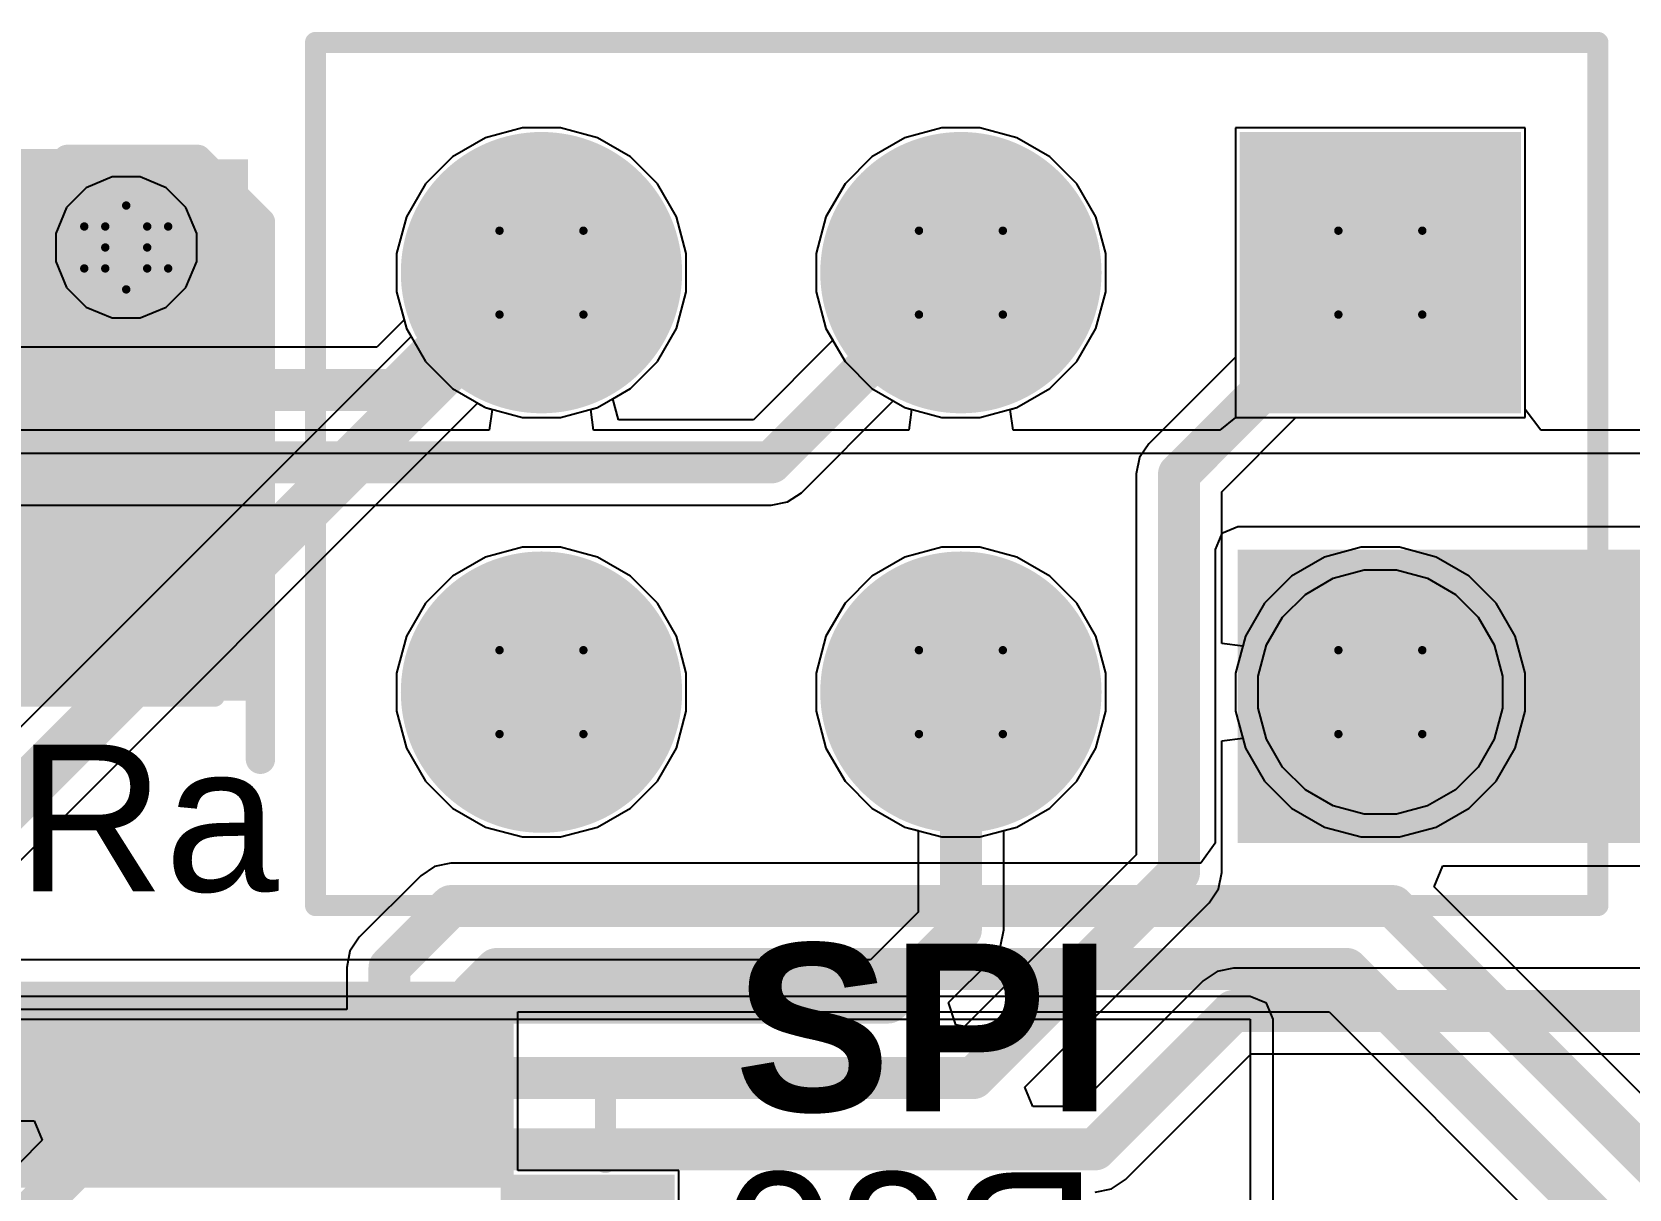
# Model space of a CAD drawing. Header units: inches. Extents: x -0.2 to 15.8, y 0 to 3.5.
# Drawn here: x 1.2025 to 1.5833, y 1.6725 to 1.9484 of the extents above; entities that cross this region are included whole.
import ezdxf

# ---------------------------------------------------------------- set-up
doc = ezdxf.new("R2010")
doc.units = ezdxf.units.IN
doc.header["$MEASUREMENT"] = 0
for name, color, linetype in [('Bottom Layer', 5, 'Continuous'), ('Bottom Overlay', 54, 'Continuous'), ('Bottom Solder', 6, 'Continuous'), ('Drill Drawing', 1, 'Continuous'), ('Multi-Layer', 9, 'Continuous'), ('Pad Holes', 156, 'Continuous'), ('Signal_1', 16, 'Continuous'), ('Signal_2', 76, 'Continuous'), ('Top Layer', 1, 'Continuous'), ('Top Overlay', 2, 'Continuous'), ('Top Paste', 8, 'Continuous'), ('Top Solder', 216, 'Continuous'), ('Via Holes', 16, 'Continuous')]:
    doc.layers.add(name, color=color, linetype=linetype)
doc.styles.add('Arial', font='', dxfattribs={"height": 0.2})
doc.styles.add('Arial_Bold', font='', dxfattribs={"height": 0.2})
doc.styles.get('Arial').set_extended_font_data('Arial')
doc.styles.get('Arial_Bold').set_extended_font_data('Arial', bold=True)

msp = doc.modelspace()

# ---------------------------------------------------------------- hatches: boundary and pattern name
at = {"layer": 'Bottom Layer'}
h = msp.add_hatch(color=5, dxfattribs=at)
edge = h.paths.add_edge_path()
edge.add_arc((1.324, 1.891), 0.02953, 0, 360)
h = msp.add_hatch(color=5, dxfattribs=at)
edge = h.paths.add_edge_path()
edge.add_arc((1.424, 1.891), 0.02953, 0, 360)
msp.add_hatch(color=5, dxfattribs=at).paths.add_polyline_path([(1.55353, 1.86147), (1.49447, 1.86147), (1.49447, 1.92053), (1.55353, 1.92053)])
h = msp.add_hatch(color=5, dxfattribs=at)
edge = h.paths.add_edge_path()
edge.add_arc((1.225, 1.897), 0.01181, 0, 360)
h = msp.add_hatch(color=5, dxfattribs=at)
edge = h.paths.add_edge_path()
edge.add_arc((1.324, 1.791), 0.02953, 0, 360)
h = msp.add_hatch(color=5, dxfattribs=at)
edge = h.paths.add_edge_path()
edge.add_arc((1.424, 1.791), 0.02953, 0, 360)
h = msp.add_hatch(color=5, dxfattribs=at)
edge = h.paths.add_edge_path()
edge.add_arc((1.524, 1.791), 0.02953, 0, 360)
at = {"layer": 'Bottom Solder'}
h = msp.add_hatch(color=6, dxfattribs=at)
edge = h.paths.add_edge_path()
edge.add_arc((1.324, 1.891), 0.03353, 0, 360)
h = msp.add_hatch(color=6, dxfattribs=at)
edge = h.paths.add_edge_path()
edge.add_arc((1.424, 1.891), 0.03353, 0, 360)
msp.add_hatch(color=6, dxfattribs=at).paths.add_polyline_path([(1.55753, 1.85747), (1.49047, 1.85747), (1.49047, 1.92453), (1.55753, 1.92453)])
h = msp.add_hatch(color=6, dxfattribs=at)
edge = h.paths.add_edge_path()
edge.add_arc((1.324, 1.791), 0.03353, 0, 360)
h = msp.add_hatch(color=6, dxfattribs=at)
edge = h.paths.add_edge_path()
edge.add_arc((1.424, 1.791), 0.03353, 0, 360)
h = msp.add_hatch(color=6, dxfattribs=at)
edge = h.paths.add_edge_path()
edge.add_arc((1.524, 1.791), 0.03353, 0, 360)
at = {"layer": 'Multi-Layer'}
h = msp.add_hatch(color=9, dxfattribs=at)
edge = h.paths.add_edge_path()
edge.add_arc((1.324, 1.891), 0.02953, 0, 360)
h = msp.add_hatch(color=9, dxfattribs=at)
edge = h.paths.add_edge_path()
edge.add_arc((1.424, 1.891), 0.02953, 0, 360)
msp.add_hatch(color=9, dxfattribs=at).paths.add_polyline_path([(1.55353, 1.86147), (1.49447, 1.86147), (1.49447, 1.92053), (1.55353, 1.92053)])
h = msp.add_hatch(color=9, dxfattribs=at)
edge = h.paths.add_edge_path()
edge.add_arc((1.324, 1.791), 0.02953, 0, 360)
h = msp.add_hatch(color=9, dxfattribs=at)
edge = h.paths.add_edge_path()
edge.add_arc((1.424, 1.791), 0.02953, 0, 360)
h = msp.add_hatch(color=9, dxfattribs=at)
edge = h.paths.add_edge_path()
edge.add_arc((1.524, 1.791), 0.02953, 0, 360)
at = {"layer": 'Pad Holes'}
h = msp.add_hatch(color=7, dxfattribs=at)
edge = h.paths.add_edge_path()
edge.add_arc((1.324, 1.891), 0.02008, 0, 360)
h = msp.add_hatch(color=7, dxfattribs=at)
edge = h.paths.add_edge_path()
edge.add_arc((1.424, 1.891), 0.02008, 0, 360)
h = msp.add_hatch(color=7, dxfattribs=at)
edge = h.paths.add_edge_path()
edge.add_arc((1.524, 1.891), 0.02008, 0, 360)
h = msp.add_hatch(color=7, dxfattribs=at)
edge = h.paths.add_edge_path()
edge.add_arc((1.324, 1.791), 0.02008, 0, 360)
h = msp.add_hatch(color=7, dxfattribs=at)
edge = h.paths.add_edge_path()
edge.add_arc((1.424, 1.791), 0.02008, 0, 360)
h = msp.add_hatch(color=7, dxfattribs=at)
edge = h.paths.add_edge_path()
edge.add_arc((1.524, 1.791), 0.02008, 0, 360)
at = {"layer": 'Signal_1'}
h = msp.add_hatch(color=16, dxfattribs=at)
edge = h.paths.add_edge_path()
edge.add_arc((1.324, 1.891), 0.02953, 0, 360)
h = msp.add_hatch(color=16, dxfattribs=at)
edge = h.paths.add_edge_path()
edge.add_arc((1.424, 1.891), 0.02953, 0, 360)
msp.add_hatch(color=16, dxfattribs=at).paths.add_polyline_path([(1.55353, 1.86147), (1.49447, 1.86147), (1.49447, 1.92053), (1.55353, 1.92053)])
h = msp.add_hatch(color=16, dxfattribs=at)
edge = h.paths.add_edge_path()
edge.add_arc((1.225, 1.897), 0.01181, 0, 360)
h = msp.add_hatch(color=16, dxfattribs=at)
edge = h.paths.add_edge_path()
edge.add_arc((1.324, 1.791), 0.02953, 0, 360)
h = msp.add_hatch(color=16, dxfattribs=at)
edge = h.paths.add_edge_path()
edge.add_arc((1.424, 1.791), 0.02953, 0, 360)
h = msp.add_hatch(color=16, dxfattribs=at)
edge = h.paths.add_edge_path()
edge.add_arc((1.524, 1.791), 0.02953, 0, 360)
at = {"layer": 'Signal_2'}
h = msp.add_hatch(color=76, dxfattribs=at)
edge = h.paths.add_edge_path()
edge.add_arc((1.324, 1.891), 0.02953, 0, 360)
h = msp.add_hatch(color=76, dxfattribs=at)
edge = h.paths.add_edge_path()
edge.add_arc((1.424, 1.891), 0.02953, 0, 360)
msp.add_hatch(color=76, dxfattribs=at).paths.add_polyline_path([(1.55353, 1.86147), (1.49447, 1.86147), (1.49447, 1.92053), (1.55353, 1.92053)])
h = msp.add_hatch(color=76, dxfattribs=at)
edge = h.paths.add_edge_path()
edge.add_arc((1.225, 1.897), 0.01181, 0, 360)
h = msp.add_hatch(color=76, dxfattribs=at)
edge = h.paths.add_edge_path()
edge.add_arc((1.324, 1.791), 0.02953, 0, 360)
h = msp.add_hatch(color=76, dxfattribs=at)
edge = h.paths.add_edge_path()
edge.add_arc((1.424, 1.791), 0.02953, 0, 360)
h = msp.add_hatch(color=76, dxfattribs=at)
edge = h.paths.add_edge_path()
edge.add_arc((1.524, 1.791), 0.02953, 0, 360)
at = {"layer": 'Top Layer'}
h = msp.add_hatch(color=1, dxfattribs=at)
edge = h.paths.add_edge_path()
edge.add_arc((1.324, 1.891), 0.02953, 0, 360)
h = msp.add_hatch(color=1, dxfattribs=at)
edge = h.paths.add_edge_path()
edge.add_arc((1.424, 1.891), 0.02953, 0, 360)
for points in [[(1.55353, 1.86147), (1.49447, 1.86147), (1.49447, 1.92053), (1.55353, 1.92053)], [(1.175, 1.789), (1.254, 1.789), (1.254, 1.918), (1.175, 1.918)], [(1.178, 1.8795), (1.178, 1.9145), (1.208, 1.9145), (1.208, 1.8795)], [(1.242, 1.794), (1.182, 1.794), (1.182, 1.864), (1.242, 1.864)], [(1.49, 1.755), (1.753, 1.755), (1.753, 1.825), (1.49, 1.825)], [(1.20311, 1.67688), (1.20311, 1.71035), (1.21492, 1.71035), (1.21492, 1.67688)], [(1.2228, 1.67688), (1.2228, 1.71035), (1.23461, 1.71035), (1.23461, 1.67688)], [(1.24248, 1.67688), (1.24248, 1.71035), (1.25429, 1.71035), (1.25429, 1.67688)], [(1.26217, 1.67688), (1.26217, 1.71035), (1.27398, 1.71035), (1.27398, 1.67688)], [(1.28185, 1.67688), (1.28185, 1.71035), (1.29366, 1.71035), (1.29366, 1.67688)], [(1.30154, 1.67688), (1.30154, 1.71035), (1.31335, 1.71035), (1.31335, 1.67688)]]:
    msp.add_hatch(color=1, dxfattribs=at).paths.add_polyline_path(points)
h = msp.add_hatch(color=1, dxfattribs=at)
edge = h.paths.add_edge_path()
edge.add_arc((1.225, 1.897), 0.01181, 0, 360)
h = msp.add_hatch(color=1, dxfattribs=at)
edge = h.paths.add_edge_path()
edge.add_arc((1.324, 1.791), 0.02953, 0, 360)
h = msp.add_hatch(color=1, dxfattribs=at)
edge = h.paths.add_edge_path()
edge.add_arc((1.424, 1.791), 0.02953, 0, 360)
h = msp.add_hatch(color=1, dxfattribs=at)
edge = h.paths.add_edge_path()
edge.add_arc((1.524, 1.791), 0.02953, 0, 360)
at = {"layer": 'Top Paste'}
for points in [[(1.178, 1.8795), (1.178, 1.9145), (1.208, 1.9145), (1.208, 1.8795)], [(1.242, 1.794), (1.182, 1.794), (1.182, 1.864), (1.242, 1.864)], [(1.20311, 1.67688), (1.20311, 1.71035), (1.21492, 1.71035), (1.21492, 1.67688)], [(1.2228, 1.67688), (1.2228, 1.71035), (1.23461, 1.71035), (1.23461, 1.67688)], [(1.24248, 1.67688), (1.24248, 1.71035), (1.25429, 1.71035), (1.25429, 1.67688)], [(1.26217, 1.67688), (1.26217, 1.71035), (1.27398, 1.71035), (1.27398, 1.67688)], [(1.28185, 1.67688), (1.28185, 1.71035), (1.29366, 1.71035), (1.29366, 1.67688)], [(1.30154, 1.67688), (1.30154, 1.71035), (1.31335, 1.71035), (1.31335, 1.67688)]]:
    msp.add_hatch(color=8, dxfattribs=at).paths.add_polyline_path(points)
at = {"layer": 'Top Solder'}
h = msp.add_hatch(color=216, dxfattribs=at)
edge = h.paths.add_edge_path()
edge.add_arc((1.324, 1.891), 0.03353, 0, 360)
h = msp.add_hatch(color=216, dxfattribs=at)
edge = h.paths.add_edge_path()
edge.add_arc((1.424, 1.891), 0.03353, 0, 360)
for points in [[(1.55753, 1.85747), (1.49047, 1.85747), (1.49047, 1.92453), (1.55753, 1.92453)], [(1.174, 1.8755), (1.174, 1.9185), (1.212, 1.9185), (1.212, 1.8755)], [(1.246, 1.79), (1.178, 1.79), (1.178, 1.868), (1.246, 1.868)], [(1.19911, 1.67288), (1.19911, 1.71435), (1.21892, 1.71435), (1.21892, 1.67288)], [(1.2188, 1.67288), (1.2188, 1.71435), (1.23861, 1.71435), (1.23861, 1.67288)], [(1.23848, 1.67288), (1.23848, 1.71435), (1.25829, 1.71435), (1.25829, 1.67288)], [(1.25817, 1.67288), (1.25817, 1.71435), (1.27798, 1.71435), (1.27798, 1.67288)], [(1.27785, 1.67288), (1.27785, 1.71435), (1.29766, 1.71435), (1.29766, 1.67288)], [(1.29754, 1.67288), (1.29754, 1.71435), (1.31735, 1.71435), (1.31735, 1.67288)], [(1.31427, 1.67596), (1.35573, 1.67596), (1.35573, 1.65615), (1.31427, 1.65615)]]:
    msp.add_hatch(color=216, dxfattribs=at).paths.add_polyline_path(points)
h = msp.add_hatch(color=216, dxfattribs=at)
edge = h.paths.add_edge_path()
edge.add_arc((1.324, 1.791), 0.03353, 0, 360)
h = msp.add_hatch(color=216, dxfattribs=at)
edge = h.paths.add_edge_path()
edge.add_arc((1.424, 1.791), 0.03353, 0, 360)
h = msp.add_hatch(color=216, dxfattribs=at)
edge = h.paths.add_edge_path()
edge.add_arc((1.524, 1.791), 0.03353, 0, 360)
at = {"layer": 'Via Holes'}
h = msp.add_hatch(color=7, dxfattribs=at)
edge = h.paths.add_edge_path()
edge.add_arc((1.225, 1.897), 0.00591, 0, 360)

# ---------------------------------------------------------------- linework, layer by layer
at = {"layer": 'Bottom Layer'}
for p, q in [((1.31067, 1.92317), (1.3028, 1.91863)), ((1.31946, 1.92553), (1.31067, 1.92317)), ((1.32855, 1.92553), (1.31946, 1.92553)), ((1.33733, 1.92317), (1.32855, 1.92553)), ((1.3452, 1.91863), (1.33733, 1.92317)), ((1.41067, 1.92317), (1.4028, 1.91863)), ((1.41945, 1.92553), (1.41067, 1.92317)), ((1.42855, 1.92553), (1.41945, 1.92553)), ((1.43733, 1.92317), (1.42855, 1.92553)), ((1.4452, 1.91863), (1.43733, 1.92317)), ((1.55853, 1.92553), (1.48947, 1.92553)), ((1.48947, 1.92553), (1.48947, 1.87089)), ((1.55853, 1.85647), (1.55853, 1.92553)), ((1.3028, 1.91863), (1.29637, 1.9122)), ((1.35163, 1.9122), (1.3452, 1.91863)), ((1.4028, 1.91863), (1.39637, 1.9122)), ((1.45163, 1.9122), (1.4452, 1.91863)), ((1.29637, 1.9122), (1.29183, 1.90433)), ((1.35618, 1.90433), (1.35163, 1.9122)), ((1.39637, 1.9122), (1.39183, 1.90433)), ((1.45618, 1.90433), (1.45163, 1.9122)), ((1.29183, 1.90433), (1.28947, 1.89555)), ((1.35853, 1.89555), (1.35618, 1.90433)), ((1.39183, 1.90433), (1.38947, 1.89555)), ((1.45853, 1.89555), (1.45618, 1.90433)), ((1.28947, 1.89555), (1.28947, 1.88645)), ((1.35853, 1.88645), (1.35853, 1.89555)), ((1.38947, 1.89555), (1.38947, 1.88645)), ((1.45853, 1.88645), (1.45853, 1.89555)), ((1.28947, 1.88645), (1.29127, 1.87974)), ((1.35618, 1.87767), (1.35853, 1.88645)), ((1.38947, 1.88645), (1.39183, 1.87767)), ((1.45618, 1.87767), (1.45853, 1.88645)), ((1.29127, 1.87974), (1.28477, 1.87324)), ((1.35163, 1.8698), (1.35618, 1.87767)), ((1.39183, 1.87767), (1.39345, 1.87487)), ((1.45163, 1.8698), (1.45618, 1.87767)), ((1.39345, 1.87487), (1.37452, 1.85594)), ((1.28477, 1.87324), (1.0779, 1.87324)), ((1.3452, 1.86337), (1.35163, 1.8698)), ((1.4452, 1.86337), (1.45163, 1.8698)), ((1.48947, 1.87089), (1.46879, 1.85021)), ((1.341, 1.86094), (1.3452, 1.86337)), ((1.43733, 1.85883), (1.4452, 1.86337)), ((1.34233, 1.85594), (1.341, 1.86094)), ((1.38596, 1.83854), (1.40787, 1.86045)), ((1.40787, 1.86045), (1.41067, 1.85883)), ((1.41067, 1.85883), (1.41945, 1.85647)), ((1.42855, 1.85647), (1.43733, 1.85883)), ((1.37452, 1.85594), (1.34233, 1.85594)), ((1.41945, 1.85647), (1.42855, 1.85647)), ((1.4862, 1.83878), (1.50389, 1.85647)), ((1.50389, 1.85647), (1.55853, 1.85647)), ((1.46658, 1.8469), (1.4658, 1.843)), ((1.46879, 1.85021), (1.46658, 1.8469)), ((1.4658, 1.843), (1.4658, 1.75222)), ((1.03688, 1.83555), (1.37875, 1.83555)), ((1.37875, 1.83555), (1.38265, 1.83633)), ((1.38265, 1.83633), (1.38596, 1.83854)), ((1.4862, 1.80263), (1.4862, 1.83878)), ((1.41945, 1.82553), (1.41067, 1.82317)), ((1.42855, 1.82553), (1.41945, 1.82553)), ((1.43733, 1.82317), (1.42855, 1.82553)), ((1.51946, 1.82553), (1.51067, 1.82317)), ((1.52855, 1.82553), (1.51946, 1.82553)), ((1.53733, 1.82317), (1.52855, 1.82553)), ((1.41067, 1.82317), (1.4028, 1.81863)), ((1.4452, 1.81863), (1.43733, 1.82317)), ((1.51067, 1.82317), (1.5028, 1.81863)), ((1.5452, 1.81863), (1.53733, 1.82317)), ((1.4028, 1.81863), (1.39637, 1.8122)), ((1.45163, 1.8122), (1.4452, 1.81863)), ((1.5028, 1.81863), (1.49637, 1.8122)), ((1.55163, 1.8122), (1.5452, 1.81863)), ((1.39637, 1.8122), (1.39183, 1.80433)), ((1.45618, 1.80433), (1.45163, 1.8122)), ((1.49637, 1.8122), (1.49183, 1.80433)), ((1.55618, 1.80433), (1.55163, 1.8122)), ((1.39183, 1.80433), (1.38947, 1.79555)), ((1.45853, 1.79555), (1.45618, 1.80433)), ((1.4912, 1.80198), (1.4862, 1.80263)), ((1.49183, 1.80433), (1.4912, 1.80198)), ((1.55853, 1.79555), (1.55618, 1.80433)), ((1.38947, 1.79555), (1.38947, 1.78645)), ((1.45853, 1.78645), (1.45853, 1.79555)), ((1.55853, 1.78645), (1.55853, 1.79555)), ((1.38947, 1.78645), (1.39183, 1.77767)), ((1.45618, 1.77767), (1.45853, 1.78645)), ((1.55618, 1.77767), (1.55853, 1.78645)), ((1.4862, 1.77937), (1.4912, 1.78002)), ((1.4862, 1.748), (1.4862, 1.77937)), ((1.4912, 1.78002), (1.49183, 1.77767)), ((1.39183, 1.77767), (1.39637, 1.7698)), ((1.45163, 1.7698), (1.45618, 1.77767)), ((1.49183, 1.77767), (1.49637, 1.7698)), ((1.55163, 1.7698), (1.55618, 1.77767)), ((1.39637, 1.7698), (1.4028, 1.76337)), ((1.4452, 1.76337), (1.45163, 1.7698)), ((1.49637, 1.7698), (1.5028, 1.76337)), ((1.5452, 1.76337), (1.55163, 1.7698)), ((1.4028, 1.76337), (1.41067, 1.75883)), ((1.43733, 1.75883), (1.4452, 1.76337)), ((1.5028, 1.76337), (1.51067, 1.75883)), ((1.53733, 1.75883), (1.5452, 1.76337)), ((1.41067, 1.75883), (1.4138, 1.75799)), ((1.4138, 1.75799), (1.4138, 1.73857)), ((1.4342, 1.75799), (1.43733, 1.75883)), ((1.4342, 1.73435), (1.4342, 1.75799)), ((1.51067, 1.75883), (1.51946, 1.75647)), ((1.51946, 1.75647), (1.52855, 1.75647)), ((1.52855, 1.75647), (1.53733, 1.75883)), ((1.4658, 1.75222), (1.42488, 1.7113)), ((1.48542, 1.7441), (1.4862, 1.748)), ((1.48321, 1.74079), (1.48542, 1.7441)), ((1.43923, 1.69682), (1.48321, 1.74079)), ((1.4138, 1.73857), (1.40243, 1.7272)), ((1.43342, 1.73045), (1.4342, 1.73435)), ((1.43121, 1.72714), (1.43342, 1.73045)), ((1.40243, 1.7272), (1.17335, 1.7272)), ((1.42108, 1.71701), (1.43121, 1.72714)), ((1.489, 1.7252), (1.4851, 1.72442)), ((1.62042, 1.7252), (1.489, 1.7252)), ((1.48179, 1.72221), (1.45178, 1.6922)), ((1.4851, 1.72442), (1.48179, 1.72221)), ((1.42279, 1.71165), (1.42108, 1.71701)), ((1.42488, 1.7113), (1.42279, 1.71165)), ((1.46321, 1.67479), (1.49322, 1.7048)), ((1.49322, 1.7048), (1.62042, 1.7048)), ((1.44115, 1.6922), (1.43923, 1.69682)), ((1.45178, 1.6922), (1.44115, 1.6922)), ((1.18522, 1.6888), (1.20307, 1.6888)), ((1.20307, 1.6888), (1.20498, 1.68418)), ((1.20498, 1.68418), (1.1876, 1.66681)), ((1.456, 1.6718), (1.4599, 1.67258)), ((1.4599, 1.67258), (1.46321, 1.67479))]:
    msp.add_line(p, q, dxfattribs=at)
at = {"layer": 'Bottom Layer', "const_width": 0.01}
for points in [[(1.28899, 1.86304), (1.31695, 1.891)], [(1.31695, 1.891), (1.324, 1.891)], [(1.37875, 1.84575), (1.424, 1.891)], [(1.476, 1.843), (1.524, 1.891)], [(0.49904, 1.86304), (1.28899, 1.86304)], [(0.69175, 1.84575), (1.37875, 1.84575)], [(1.476, 1.748), (1.476, 1.843)], [(1.424, 1.73435), (1.424, 1.791)], [(1.427, 1.699), (1.476, 1.748)], [(1.40665, 1.717), (1.424, 1.73435)], [(1.17335, 1.717), (1.40665, 1.717)], [(1.456, 1.682), (1.489, 1.715)], [(1.489, 1.715), (1.634, 1.715)], [(1.181, 1.699), (1.427, 1.699)], [(1.19481, 1.6596), (1.21721, 1.682)], [(1.21721, 1.682), (1.456, 1.682)]]:
    msp.add_lwpolyline(points, dxfattribs=at)
at = {"layer": 'Bottom Layer', "const_width": 0.005}
for points in [[(1.31445, 1.891, 1), (1.31945, 1.891, 1)], [(1.31445, 1.891, 1), (1.31945, 1.891, 1)], [(1.3215, 1.891, 1), (1.3265, 1.891, 1)], [(1.4215, 1.891, 1), (1.4265, 1.891, 1)], [(1.5215, 1.891, 1), (1.5265, 1.891, 1)], [(1.28649, 1.86304, 1), (1.29149, 1.86304, 1)], [(1.28649, 1.86304, 1), (1.29149, 1.86304, 1)], [(1.37625, 1.84575, 1), (1.38125, 1.84575, 1)], [(1.37625, 1.84575, 1), (1.38125, 1.84575, 1)], [(1.4735, 1.843, 1), (1.4785, 1.843, 1)], [(1.4735, 1.843, 1), (1.4785, 1.843, 1)], [(1.4215, 1.791, 1), (1.4265, 1.791, 1)], [(1.4735, 1.748, 1), (1.4785, 1.748, 1)], [(1.4735, 1.748, 1), (1.4785, 1.748, 1)], [(1.4215, 1.73435, 1), (1.4265, 1.73435, 1)], [(1.4215, 1.73435, 1), (1.4265, 1.73435, 1)], [(1.40415, 1.717, 1), (1.40915, 1.717, 1)], [(1.40415, 1.717, 1), (1.40915, 1.717, 1)], [(1.4865, 1.715, 1), (1.4915, 1.715, 1)], [(1.4865, 1.715, 1), (1.4915, 1.715, 1)], [(1.4245, 1.699, 1), (1.4295, 1.699, 1)], [(1.4245, 1.699, 1), (1.4295, 1.699, 1)], [(1.21471, 1.682, 1), (1.21971, 1.682, 1)], [(1.21471, 1.682, 1), (1.21971, 1.682, 1)], [(1.4535, 1.682, 1), (1.4585, 1.682, 1)], [(1.4535, 1.682, 1), (1.4585, 1.682, 1)]]:
    msp.add_lwpolyline(points, format="xyb", close=True, dxfattribs=at)
at = {"layer": 'Drill Drawing', "const_width": 0.002}
for points in [[(1.22, 1.902), (1.225, 1.907)], [(1.225, 1.907), (1.23, 1.902)], [(1.215, 1.902), (1.22, 1.897)], [(1.215, 1.902), (1.22, 1.902)], [(1.23, 1.902), (1.235, 1.902)], [(1.23, 1.897), (1.235, 1.902)], [(1.314, 1.901), (1.334, 1.901)], [(1.314, 1.881), (1.314, 1.901)], [(1.334, 1.881), (1.334, 1.901)], [(1.414, 1.901), (1.434, 1.901)], [(1.414, 1.881), (1.414, 1.901)], [(1.434, 1.881), (1.434, 1.901)], [(1.514, 1.901), (1.534, 1.901)], [(1.514, 1.881), (1.514, 1.901)], [(1.534, 1.881), (1.534, 1.901)], [(1.215, 1.892), (1.22, 1.897)], [(1.23, 1.897), (1.235, 1.892)], [(1.215, 1.892), (1.22, 1.892)], [(1.22, 1.892), (1.225, 1.887)], [(1.225, 1.887), (1.23, 1.892)], [(1.23, 1.892), (1.235, 1.892)], [(1.314, 1.881), (1.334, 1.881)], [(1.414, 1.881), (1.434, 1.881)], [(1.514, 1.881), (1.534, 1.881)], [(1.314, 1.801), (1.334, 1.801)], [(1.314, 1.781), (1.314, 1.801)], [(1.334, 1.781), (1.334, 1.801)], [(1.414, 1.801), (1.434, 1.801)], [(1.414, 1.781), (1.414, 1.801)], [(1.434, 1.781), (1.434, 1.801)], [(1.514, 1.801), (1.534, 1.801)], [(1.514, 1.781), (1.514, 1.801)], [(1.534, 1.781), (1.534, 1.801)], [(1.314, 1.781), (1.334, 1.781)], [(1.414, 1.781), (1.434, 1.781)], [(1.514, 1.781), (1.534, 1.781)]]:
    msp.add_lwpolyline(points, dxfattribs=at)
at = {"layer": 'Drill Drawing', "const_width": 0.001}
for points in [[(1.2245, 1.907, 1), (1.2255, 1.907, 1)], [(1.2245, 1.907, 1), (1.2255, 1.907, 1)], [(1.2145, 1.902, 1), (1.2155, 1.902, 1)], [(1.2145, 1.902, 1), (1.2155, 1.902, 1)], [(1.2195, 1.902, 1), (1.2205, 1.902, 1)], [(1.2195, 1.902, 1), (1.2205, 1.902, 1)], [(1.2295, 1.902, 1), (1.2305, 1.902, 1)], [(1.2295, 1.902, 1), (1.2305, 1.902, 1)], [(1.2345, 1.902, 1), (1.2355, 1.902, 1)], [(1.2345, 1.902, 1), (1.2355, 1.902, 1)], [(1.3135, 1.901, 1), (1.3145, 1.901, 1)], [(1.3135, 1.901, 1), (1.3145, 1.901, 1)], [(1.3335, 1.901, 1), (1.3345, 1.901, 1)], [(1.3335, 1.901, 1), (1.3345, 1.901, 1)], [(1.4135, 1.901, 1), (1.4145, 1.901, 1)], [(1.4135, 1.901, 1), (1.4145, 1.901, 1)], [(1.4335, 1.901, 1), (1.4345, 1.901, 1)], [(1.4335, 1.901, 1), (1.4345, 1.901, 1)], [(1.5135, 1.901, 1), (1.5145, 1.901, 1)], [(1.5135, 1.901, 1), (1.5145, 1.901, 1)], [(1.5335, 1.901, 1), (1.5345, 1.901, 1)], [(1.5335, 1.901, 1), (1.5345, 1.901, 1)], [(1.2195, 1.897, 1), (1.2205, 1.897, 1)], [(1.2195, 1.897, 1), (1.2205, 1.897, 1)], [(1.2295, 1.897, 1), (1.2305, 1.897, 1)], [(1.2295, 1.897, 1), (1.2305, 1.897, 1)], [(1.2145, 1.892, 1), (1.2155, 1.892, 1)], [(1.2145, 1.892, 1), (1.2155, 1.892, 1)], [(1.2195, 1.892, 1), (1.2205, 1.892, 1)], [(1.2195, 1.892, 1), (1.2205, 1.892, 1)], [(1.2295, 1.892, 1), (1.2305, 1.892, 1)], [(1.2295, 1.892, 1), (1.2305, 1.892, 1)], [(1.2345, 1.892, 1), (1.2355, 1.892, 1)], [(1.2345, 1.892, 1), (1.2355, 1.892, 1)], [(1.2245, 1.887, 1), (1.2255, 1.887, 1)], [(1.2245, 1.887, 1), (1.2255, 1.887, 1)], [(1.3135, 1.881, 1), (1.3145, 1.881, 1)], [(1.3135, 1.881, 1), (1.3145, 1.881, 1)], [(1.3335, 1.881, 1), (1.3345, 1.881, 1)], [(1.3335, 1.881, 1), (1.3345, 1.881, 1)], [(1.4135, 1.881, 1), (1.4145, 1.881, 1)], [(1.4135, 1.881, 1), (1.4145, 1.881, 1)], [(1.4335, 1.881, 1), (1.4345, 1.881, 1)], [(1.4335, 1.881, 1), (1.4345, 1.881, 1)], [(1.5135, 1.881, 1), (1.5145, 1.881, 1)], [(1.5135, 1.881, 1), (1.5145, 1.881, 1)], [(1.5335, 1.881, 1), (1.5345, 1.881, 1)], [(1.5335, 1.881, 1), (1.5345, 1.881, 1)], [(1.3135, 1.801, 1), (1.3145, 1.801, 1)], [(1.3135, 1.801, 1), (1.3145, 1.801, 1)], [(1.3335, 1.801, 1), (1.3345, 1.801, 1)], [(1.3335, 1.801, 1), (1.3345, 1.801, 1)], [(1.4135, 1.801, 1), (1.4145, 1.801, 1)], [(1.4135, 1.801, 1), (1.4145, 1.801, 1)], [(1.4335, 1.801, 1), (1.4345, 1.801, 1)], [(1.4335, 1.801, 1), (1.4345, 1.801, 1)], [(1.5135, 1.801, 1), (1.5145, 1.801, 1)], [(1.5135, 1.801, 1), (1.5145, 1.801, 1)], [(1.5335, 1.801, 1), (1.5345, 1.801, 1)], [(1.5335, 1.801, 1), (1.5345, 1.801, 1)], [(1.3135, 1.781, 1), (1.3145, 1.781, 1)], [(1.3135, 1.781, 1), (1.3145, 1.781, 1)], [(1.3335, 1.781, 1), (1.3345, 1.781, 1)], [(1.3335, 1.781, 1), (1.3345, 1.781, 1)], [(1.4135, 1.781, 1), (1.4145, 1.781, 1)], [(1.4135, 1.781, 1), (1.4145, 1.781, 1)], [(1.4335, 1.781, 1), (1.4345, 1.781, 1)], [(1.4335, 1.781, 1), (1.4345, 1.781, 1)], [(1.5135, 1.781, 1), (1.5145, 1.781, 1)], [(1.5135, 1.781, 1), (1.5145, 1.781, 1)], [(1.5335, 1.781, 1), (1.5345, 1.781, 1)], [(1.5335, 1.781, 1), (1.5345, 1.781, 1)]]:
    msp.add_lwpolyline(points, format="xyb", close=True, dxfattribs=at)
at = {"layer": 'Signal_1'}
for p, q in [((1.31067, 1.92317), (1.3028, 1.91863)), ((1.31946, 1.92553), (1.31067, 1.92317)), ((1.32855, 1.92553), (1.31946, 1.92553)), ((1.33733, 1.92317), (1.32855, 1.92553)), ((1.3452, 1.91863), (1.33733, 1.92317)), ((1.41067, 1.92317), (1.4028, 1.91863)), ((1.41945, 1.92553), (1.41067, 1.92317)), ((1.42855, 1.92553), (1.41945, 1.92553)), ((1.43733, 1.92317), (1.42855, 1.92553)), ((1.4452, 1.91863), (1.43733, 1.92317)), ((1.55853, 1.92553), (1.48947, 1.92553)), ((1.48947, 1.92553), (1.48947, 1.85841)), ((1.55853, 1.85841), (1.55853, 1.92553)), ((1.3028, 1.91863), (1.29637, 1.9122)), ((1.35163, 1.9122), (1.3452, 1.91863)), ((1.4028, 1.91863), (1.39637, 1.9122)), ((1.45163, 1.9122), (1.4452, 1.91863)), ((1.22166, 1.91381), (1.21548, 1.91125)), ((1.22834, 1.91381), (1.22166, 1.91381)), ((1.23452, 1.91125), (1.22834, 1.91381)), ((1.29637, 1.9122), (1.29183, 1.90433)), ((1.35618, 1.90433), (1.35163, 1.9122)), ((1.39637, 1.9122), (1.39183, 1.90433)), ((1.45618, 1.90433), (1.45163, 1.9122)), ((1.21548, 1.91125), (1.21075, 1.90652)), ((1.23925, 1.90652), (1.23452, 1.91125)), ((1.21075, 1.90652), (1.20819, 1.90034)), ((1.24181, 1.90034), (1.23925, 1.90652)), ((1.29183, 1.90433), (1.28947, 1.89555)), ((1.35853, 1.89555), (1.35618, 1.90433)), ((1.39183, 1.90433), (1.38947, 1.89555)), ((1.45853, 1.89555), (1.45618, 1.90433)), ((1.20819, 1.90034), (1.20819, 1.89366)), ((1.24181, 1.89366), (1.24181, 1.90034)), ((1.20819, 1.89366), (1.21075, 1.88748)), ((1.23925, 1.88748), (1.24181, 1.89366)), ((1.28947, 1.89555), (1.28947, 1.88645)), ((1.35853, 1.88645), (1.35853, 1.89555)), ((1.38947, 1.89555), (1.38947, 1.88645)), ((1.45853, 1.88645), (1.45853, 1.89555)), ((1.21075, 1.88748), (1.21548, 1.88275)), ((1.23452, 1.88275), (1.23925, 1.88748)), ((1.28947, 1.88645), (1.29183, 1.87767)), ((1.35618, 1.87767), (1.35853, 1.88645)), ((1.38947, 1.88645), (1.39183, 1.87767)), ((1.45618, 1.87767), (1.45853, 1.88645)), ((1.21548, 1.88275), (1.22166, 1.88019)), ((1.22834, 1.88019), (1.23452, 1.88275)), ((1.22166, 1.88019), (1.22834, 1.88019)), ((1.29183, 1.87767), (1.29637, 1.8698)), ((1.35163, 1.8698), (1.35618, 1.87767)), ((1.39183, 1.87767), (1.39637, 1.8698)), ((1.45163, 1.8698), (1.45618, 1.87767)), ((1.29637, 1.8698), (1.3028, 1.86337)), ((1.3452, 1.86337), (1.35163, 1.8698)), ((1.39637, 1.8698), (1.4028, 1.86337)), ((1.4452, 1.86337), (1.45163, 1.8698)), ((1.3028, 1.86337), (1.31067, 1.85883)), ((1.33733, 1.85883), (1.3452, 1.86337)), ((1.4028, 1.86337), (1.41067, 1.85883)), ((1.43733, 1.85883), (1.4452, 1.86337)), ((1.31067, 1.85883), (1.31222, 1.85841)), ((1.31222, 1.85841), (1.31156, 1.85341)), ((1.33578, 1.85841), (1.33733, 1.85883)), ((1.33644, 1.85341), (1.33578, 1.85841)), ((1.41067, 1.85883), (1.41222, 1.85841)), ((1.41222, 1.85841), (1.41156, 1.85341)), ((1.43578, 1.85841), (1.43733, 1.85883)), ((1.43644, 1.85341), (1.43578, 1.85841)), ((1.48947, 1.85841), (1.48947, 1.85647)), ((1.56226, 1.85341), (1.55853, 1.85841)), ((1.48947, 1.85647), (1.48574, 1.85341)), ((1.31156, 1.85341), (0.44345, 1.85341)), ((1.41156, 1.85341), (1.33644, 1.85341)), ((1.48574, 1.85341), (1.43644, 1.85341)), ((1.65722, 1.85341), (1.56226, 1.85341)), ((0.43452, 1.848), (1.67139, 1.848)), ((1.31946, 1.82553), (1.31067, 1.82317)), ((1.32855, 1.82553), (1.31946, 1.82553)), ((1.33733, 1.82317), (1.32855, 1.82553)), ((1.41945, 1.82553), (1.41067, 1.82317)), ((1.42855, 1.82553), (1.41945, 1.82553)), ((1.43733, 1.82317), (1.42855, 1.82553)), ((1.51946, 1.82553), (1.51067, 1.82317)), ((1.52855, 1.82553), (1.51946, 1.82553)), ((1.53733, 1.82317), (1.52855, 1.82553)), ((1.31067, 1.82317), (1.3028, 1.81863)), ((1.3452, 1.81863), (1.33733, 1.82317)), ((1.41067, 1.82317), (1.4028, 1.81863)), ((1.4452, 1.81863), (1.43733, 1.82317)), ((1.51067, 1.82317), (1.5028, 1.81863)), ((1.51276, 1.81813), (1.52017, 1.82012)), ((1.52017, 1.82012), (1.52783, 1.82012)), ((1.52783, 1.82012), (1.53524, 1.81813)), ((1.5452, 1.81863), (1.53733, 1.82317)), ((1.3028, 1.81863), (1.29637, 1.8122)), ((1.35163, 1.8122), (1.3452, 1.81863)), ((1.4028, 1.81863), (1.39637, 1.8122)), ((1.45163, 1.8122), (1.4452, 1.81863)), ((1.5028, 1.81863), (1.49637, 1.8122)), ((1.50612, 1.8143), (1.51276, 1.81813)), ((1.53524, 1.81813), (1.54188, 1.8143)), ((1.55163, 1.8122), (1.5452, 1.81863)), ((1.5007, 1.80888), (1.50612, 1.8143)), ((1.54188, 1.8143), (1.5473, 1.80888)), ((1.29637, 1.8122), (1.29183, 1.80433)), ((1.35618, 1.80433), (1.35163, 1.8122)), ((1.39637, 1.8122), (1.39183, 1.80433)), ((1.45618, 1.80433), (1.45163, 1.8122)), ((1.49637, 1.8122), (1.49183, 1.80433)), ((1.49687, 1.80224), (1.5007, 1.80888)), ((1.5473, 1.80888), (1.55113, 1.80224)), ((1.55618, 1.80433), (1.55163, 1.8122)), ((1.29183, 1.80433), (1.28947, 1.79555)), ((1.35853, 1.79555), (1.35618, 1.80433)), ((1.39183, 1.80433), (1.38947, 1.79555)), ((1.45853, 1.79555), (1.45618, 1.80433)), ((1.49183, 1.80433), (1.48947, 1.79555)), ((1.49489, 1.79483), (1.49687, 1.80224)), ((1.55113, 1.80224), (1.55312, 1.79483)), ((1.55853, 1.79555), (1.55618, 1.80433)), ((1.28947, 1.79555), (1.28947, 1.78645)), ((1.35853, 1.78645), (1.35853, 1.79555)), ((1.38947, 1.79555), (1.38947, 1.78645)), ((1.45853, 1.78645), (1.45853, 1.79555)), ((1.48947, 1.79555), (1.48947, 1.78645)), ((1.49489, 1.78717), (1.49489, 1.79483)), ((1.55312, 1.79483), (1.55312, 1.78717)), ((1.55853, 1.78645), (1.55853, 1.79555)), ((1.28947, 1.78645), (1.29183, 1.77767)), ((1.35618, 1.77767), (1.35853, 1.78645)), ((1.38947, 1.78645), (1.39183, 1.77767)), ((1.45618, 1.77767), (1.45853, 1.78645)), ((1.48947, 1.78645), (1.49183, 1.77767)), ((1.49687, 1.77976), (1.49489, 1.78717)), ((1.55312, 1.78717), (1.55113, 1.77976)), ((1.55618, 1.77767), (1.55853, 1.78645)), ((1.5007, 1.77312), (1.49687, 1.77976)), ((1.55113, 1.77976), (1.5473, 1.77312)), ((1.29183, 1.77767), (1.29637, 1.7698)), ((1.35163, 1.7698), (1.35618, 1.77767)), ((1.39183, 1.77767), (1.39637, 1.7698)), ((1.45163, 1.7698), (1.45618, 1.77767)), ((1.49183, 1.77767), (1.49637, 1.7698)), ((1.55163, 1.7698), (1.55618, 1.77767)), ((1.50612, 1.7677), (1.5007, 1.77312)), ((1.5473, 1.77312), (1.54188, 1.7677)), ((1.29637, 1.7698), (1.3028, 1.76337)), ((1.3452, 1.76337), (1.35163, 1.7698)), ((1.39637, 1.7698), (1.4028, 1.76337)), ((1.4452, 1.76337), (1.45163, 1.7698)), ((1.49637, 1.7698), (1.5028, 1.76337)), ((1.51276, 1.76387), (1.50612, 1.7677)), ((1.54188, 1.7677), (1.53524, 1.76387)), ((1.5452, 1.76337), (1.55163, 1.7698)), ((1.3028, 1.76337), (1.31067, 1.75883)), ((1.33733, 1.75883), (1.3452, 1.76337)), ((1.4028, 1.76337), (1.41067, 1.75883)), ((1.43733, 1.75883), (1.4452, 1.76337)), ((1.5028, 1.76337), (1.51067, 1.75883)), ((1.52017, 1.76188), (1.51276, 1.76387)), ((1.53524, 1.76387), (1.52783, 1.76188)), ((1.53733, 1.75883), (1.5452, 1.76337)), ((1.52783, 1.76188), (1.52017, 1.76188)), ((1.31067, 1.75883), (1.31946, 1.75647)), ((1.31946, 1.75647), (1.32855, 1.75647)), ((1.32855, 1.75647), (1.33733, 1.75883)), ((1.41067, 1.75883), (1.41945, 1.75647)), ((1.41945, 1.75647), (1.42855, 1.75647)), ((1.42855, 1.75647), (1.43733, 1.75883)), ((1.51067, 1.75883), (1.51946, 1.75647)), ((1.51946, 1.75647), (1.52855, 1.75647)), ((1.52855, 1.75647), (1.53733, 1.75883))]:
    msp.add_line(p, q, dxfattribs=at)
at = {"layer": 'Signal_2'}
for p, q in [((1.31067, 1.92317), (1.3028, 1.91863)), ((1.31946, 1.92553), (1.31067, 1.92317)), ((1.32855, 1.92553), (1.31946, 1.92553)), ((1.33733, 1.92317), (1.32855, 1.92553)), ((1.3452, 1.91863), (1.33733, 1.92317)), ((1.41067, 1.92317), (1.4028, 1.91863)), ((1.41945, 1.92553), (1.41067, 1.92317)), ((1.42855, 1.92553), (1.41945, 1.92553)), ((1.43733, 1.92317), (1.42855, 1.92553)), ((1.4452, 1.91863), (1.43733, 1.92317)), ((1.55853, 1.92553), (1.48947, 1.92553)), ((1.48947, 1.92553), (1.48947, 1.85647)), ((1.55853, 1.85647), (1.55853, 1.92553)), ((1.3028, 1.91863), (1.29637, 1.9122)), ((1.35163, 1.9122), (1.3452, 1.91863)), ((1.4028, 1.91863), (1.39637, 1.9122)), ((1.45163, 1.9122), (1.4452, 1.91863)), ((1.22166, 1.91381), (1.21548, 1.91125)), ((1.22834, 1.91381), (1.22166, 1.91381)), ((1.23452, 1.91125), (1.22834, 1.91381)), ((1.29637, 1.9122), (1.29183, 1.90433)), ((1.35618, 1.90433), (1.35163, 1.9122)), ((1.39637, 1.9122), (1.39183, 1.90433)), ((1.45618, 1.90433), (1.45163, 1.9122)), ((1.21548, 1.91125), (1.21075, 1.90652)), ((1.23925, 1.90652), (1.23452, 1.91125)), ((1.21075, 1.90652), (1.20819, 1.90034)), ((1.24181, 1.90034), (1.23925, 1.90652)), ((1.29183, 1.90433), (1.28947, 1.89555)), ((1.35853, 1.89555), (1.35618, 1.90433)), ((1.39183, 1.90433), (1.38947, 1.89555)), ((1.45853, 1.89555), (1.45618, 1.90433)), ((1.20819, 1.90034), (1.20819, 1.89366)), ((1.24181, 1.89366), (1.24181, 1.90034)), ((1.20819, 1.89366), (1.21075, 1.88748)), ((1.23925, 1.88748), (1.24181, 1.89366)), ((1.28947, 1.89555), (1.28947, 1.88645)), ((1.35853, 1.88645), (1.35853, 1.89555)), ((1.38947, 1.89555), (1.38947, 1.88645)), ((1.45853, 1.88645), (1.45853, 1.89555)), ((1.21075, 1.88748), (1.21548, 1.88275)), ((1.23452, 1.88275), (1.23925, 1.88748)), ((1.28947, 1.88645), (1.29183, 1.87767)), ((1.35618, 1.87767), (1.35853, 1.88645)), ((1.38947, 1.88645), (1.39183, 1.87767)), ((1.45618, 1.87767), (1.45853, 1.88645)), ((1.21548, 1.88275), (1.22166, 1.88019)), ((1.22834, 1.88019), (1.23452, 1.88275)), ((1.22166, 1.88019), (1.22834, 1.88019)), ((1.29183, 1.87767), (1.29292, 1.87578)), ((1.35163, 1.8698), (1.35618, 1.87767)), ((1.39183, 1.87767), (1.39637, 1.8698)), ((1.45163, 1.8698), (1.45618, 1.87767)), ((1.29292, 1.87578), (1.16507, 1.74793)), ((1.3452, 1.86337), (1.35163, 1.8698)), ((1.39637, 1.8698), (1.4028, 1.86337)), ((1.4452, 1.86337), (1.45163, 1.8698)), ((1.33733, 1.85883), (1.3452, 1.86337)), ((1.4028, 1.86337), (1.41067, 1.85883)), ((1.43733, 1.85883), (1.4452, 1.86337)), ((1.18422, 1.73535), (1.30878, 1.85992)), ((1.30878, 1.85992), (1.31067, 1.85883)), ((1.31067, 1.85883), (1.31946, 1.85647)), ((1.32855, 1.85647), (1.33733, 1.85883)), ((1.41067, 1.85883), (1.41945, 1.85647)), ((1.42855, 1.85647), (1.43733, 1.85883)), ((1.31946, 1.85647), (1.32855, 1.85647)), ((1.41945, 1.85647), (1.42855, 1.85647)), ((1.48947, 1.85647), (1.55853, 1.85647)), ((1.31946, 1.82553), (1.31067, 1.82317)), ((1.32855, 1.82553), (1.31946, 1.82553)), ((1.33733, 1.82317), (1.32855, 1.82553)), ((1.41945, 1.82553), (1.41067, 1.82317)), ((1.42855, 1.82553), (1.41945, 1.82553)), ((1.43733, 1.82317), (1.42855, 1.82553)), ((1.31067, 1.82317), (1.3028, 1.81863)), ((1.3452, 1.81863), (1.33733, 1.82317)), ((1.41067, 1.82317), (1.4028, 1.81863)), ((1.4452, 1.81863), (1.43733, 1.82317)), ((1.3028, 1.81863), (1.29637, 1.8122)), ((1.35163, 1.8122), (1.3452, 1.81863)), ((1.4028, 1.81863), (1.39637, 1.8122)), ((1.45163, 1.8122), (1.4452, 1.81863)), ((1.29637, 1.8122), (1.29183, 1.80433)), ((1.35618, 1.80433), (1.35163, 1.8122)), ((1.39637, 1.8122), (1.39183, 1.80433)), ((1.45618, 1.80433), (1.45163, 1.8122)), ((1.29183, 1.80433), (1.28947, 1.79555)), ((1.35853, 1.79555), (1.35618, 1.80433)), ((1.39183, 1.80433), (1.38947, 1.79555)), ((1.45853, 1.79555), (1.45618, 1.80433)), ((1.28947, 1.79555), (1.28947, 1.78645)), ((1.35853, 1.78645), (1.35853, 1.79555)), ((1.38947, 1.79555), (1.38947, 1.78645)), ((1.45853, 1.78645), (1.45853, 1.79555)), ((1.28947, 1.78645), (1.29183, 1.77767)), ((1.35618, 1.77767), (1.35853, 1.78645)), ((1.38947, 1.78645), (1.39183, 1.77767)), ((1.45618, 1.77767), (1.45853, 1.78645)), ((1.29183, 1.77767), (1.29637, 1.7698)), ((1.35163, 1.7698), (1.35618, 1.77767)), ((1.39183, 1.77767), (1.39637, 1.7698)), ((1.45163, 1.7698), (1.45618, 1.77767)), ((1.29637, 1.7698), (1.3028, 1.76337)), ((1.3452, 1.76337), (1.35163, 1.7698)), ((1.39637, 1.7698), (1.4028, 1.76337)), ((1.4452, 1.76337), (1.45163, 1.7698)), ((1.3028, 1.76337), (1.31067, 1.75883)), ((1.33733, 1.75883), (1.3452, 1.76337)), ((1.4028, 1.76337), (1.41067, 1.75883)), ((1.43733, 1.75883), (1.4452, 1.76337)), ((1.31067, 1.75883), (1.31946, 1.75647)), ((1.31946, 1.75647), (1.32855, 1.75647)), ((1.32855, 1.75647), (1.33733, 1.75883)), ((1.41067, 1.75883), (1.41945, 1.75647)), ((1.41945, 1.75647), (1.42855, 1.75647)), ((1.42855, 1.75647), (1.43733, 1.75883)), ((1.493, 1.71841), (1.18422, 1.71841)), ((1.49683, 1.71683), (1.493, 1.71841)), ((1.49841, 1.713), (1.49683, 1.71683)), ((1.18422, 1.713), (1.493, 1.713)), ((1.493, 1.713), (1.493, 1.47788)), ((1.49841, 1.56881), (1.49841, 1.713))]:
    msp.add_line(p, q, dxfattribs=at)
at = {"layer": 'Signal_2', "const_width": 0.012}
msp.add_lwpolyline([(1.173, 1.74), (1.324, 1.891)], dxfattribs=at)
at = {"layer": 'Signal_2', "const_width": 0.006}
msp.add_lwpolyline([(1.321, 1.891, 1), (1.327, 1.891, 1)], format="xyb", close=True, dxfattribs=at)
at = {"layer": 'Top Layer'}
for p, q in [((1.31067, 1.92317), (1.3028, 1.91863)), ((1.31946, 1.92553), (1.31067, 1.92317)), ((1.32855, 1.92553), (1.31946, 1.92553)), ((1.33733, 1.92317), (1.32855, 1.92553)), ((1.3452, 1.91863), (1.33733, 1.92317)), ((1.41067, 1.92317), (1.4028, 1.91863)), ((1.41945, 1.92553), (1.41067, 1.92317)), ((1.42855, 1.92553), (1.41945, 1.92553)), ((1.43733, 1.92317), (1.42855, 1.92553)), ((1.4452, 1.91863), (1.43733, 1.92317)), ((1.55853, 1.92553), (1.48947, 1.92553)), ((1.48947, 1.92553), (1.48947, 1.85647)), ((1.55853, 1.85647), (1.55853, 1.92553)), ((1.3028, 1.91863), (1.29637, 1.9122)), ((1.35163, 1.9122), (1.3452, 1.91863)), ((1.4028, 1.91863), (1.39637, 1.9122)), ((1.45163, 1.9122), (1.4452, 1.91863)), ((1.29637, 1.9122), (1.29183, 1.90433)), ((1.35618, 1.90433), (1.35163, 1.9122)), ((1.39637, 1.9122), (1.39183, 1.90433)), ((1.45618, 1.90433), (1.45163, 1.9122)), ((1.29183, 1.90433), (1.28947, 1.89555)), ((1.35853, 1.89555), (1.35618, 1.90433)), ((1.39183, 1.90433), (1.38947, 1.89555)), ((1.45853, 1.89555), (1.45618, 1.90433)), ((1.28947, 1.89555), (1.28947, 1.88645)), ((1.35853, 1.88645), (1.35853, 1.89555)), ((1.38947, 1.89555), (1.38947, 1.88645)), ((1.45853, 1.88645), (1.45853, 1.89555)), ((1.28947, 1.88645), (1.29183, 1.87767)), ((1.35618, 1.87767), (1.35853, 1.88645)), ((1.38947, 1.88645), (1.39183, 1.87767)), ((1.45618, 1.87767), (1.45853, 1.88645)), ((1.29183, 1.87767), (1.29637, 1.8698)), ((1.35163, 1.8698), (1.35618, 1.87767)), ((1.39183, 1.87767), (1.39637, 1.8698)), ((1.45163, 1.8698), (1.45618, 1.87767)), ((1.29637, 1.8698), (1.3028, 1.86337)), ((1.3452, 1.86337), (1.35163, 1.8698)), ((1.39637, 1.8698), (1.4028, 1.86337)), ((1.4452, 1.86337), (1.45163, 1.8698)), ((1.3028, 1.86337), (1.31067, 1.85883)), ((1.33733, 1.85883), (1.3452, 1.86337)), ((1.4028, 1.86337), (1.41067, 1.85883)), ((1.43733, 1.85883), (1.4452, 1.86337)), ((1.31067, 1.85883), (1.31946, 1.85647)), ((1.32855, 1.85647), (1.33733, 1.85883)), ((1.41067, 1.85883), (1.41945, 1.85647)), ((1.42855, 1.85647), (1.43733, 1.85883)), ((1.31946, 1.85647), (1.32855, 1.85647)), ((1.41945, 1.85647), (1.42855, 1.85647)), ((1.48947, 1.85647), (1.55853, 1.85647)), ((1.48617, 1.82883), (1.48459, 1.825)), ((1.49, 1.83041), (1.48617, 1.82883)), ((1.753, 1.83041), (1.49, 1.83041)), ((1.41945, 1.82553), (1.41067, 1.82317)), ((1.42855, 1.82553), (1.41945, 1.82553)), ((1.43733, 1.82317), (1.42855, 1.82553)), ((1.48459, 1.825), (1.48459, 1.755)), ((1.41067, 1.82317), (1.4028, 1.81863)), ((1.4452, 1.81863), (1.43733, 1.82317)), ((1.4028, 1.81863), (1.39637, 1.8122)), ((1.45163, 1.8122), (1.4452, 1.81863)), ((1.39637, 1.8122), (1.39183, 1.80433)), ((1.45618, 1.80433), (1.45163, 1.8122)), ((1.39183, 1.80433), (1.38947, 1.79555)), ((1.45853, 1.79555), (1.45618, 1.80433)), ((1.38947, 1.79555), (1.38947, 1.78645)), ((1.45853, 1.78645), (1.45853, 1.79555)), ((1.38947, 1.78645), (1.39183, 1.77767)), ((1.45618, 1.77767), (1.45853, 1.78645)), ((1.39183, 1.77767), (1.39637, 1.7698)), ((1.45163, 1.7698), (1.45618, 1.77767)), ((1.39637, 1.7698), (1.4028, 1.76337)), ((1.4452, 1.76337), (1.45163, 1.7698)), ((1.4028, 1.76337), (1.41067, 1.75883)), ((1.43733, 1.75883), (1.4452, 1.76337)), ((1.41067, 1.75883), (1.41945, 1.75647)), ((1.41945, 1.75647), (1.42855, 1.75647)), ((1.42855, 1.75647), (1.43733, 1.75883)), ((1.48459, 1.755), (1.48117, 1.7502)), ((1.29851, 1.74942), (1.2952, 1.74721)), ((1.30241, 1.7502), (1.29851, 1.74942)), ((1.48117, 1.7502), (1.30241, 1.7502)), ((1.53683, 1.74459), (1.5389, 1.74959)), ((1.5389, 1.74959), (1.753, 1.74959)), ((1.2952, 1.74721), (1.28055, 1.73256)), ((1.61707, 1.66435), (1.53683, 1.74459)), ((1.28055, 1.73256), (1.27834, 1.72925)), ((1.27834, 1.72925), (1.27756, 1.72535)), ((1.27756, 1.72535), (1.27756, 1.71535)), ((1.27756, 1.71535), (1.19811, 1.71535)), ((1.31835, 1.67696), (1.31835, 1.7148)), ((1.31835, 1.7148), (1.51178, 1.7148)), ((1.51178, 1.7148), (1.63663, 1.58995)), ((1.35673, 1.67696), (1.31835, 1.67696)), ((1.35673, 1.62958), (1.35673, 1.67696))]:
    msp.add_line(p, q, dxfattribs=at)
for points, const_width in [([(1.193, 1.897), (1.225, 1.897)], 0.025), ([(1.225, 1.842), (1.225, 1.897)], 0.025), ([(1.212, 1.829), (1.225, 1.842)], 0.025), ([(1.28776, 1.72535), (1.30241, 1.74)], 0.01), ([(1.30241, 1.74), (1.527, 1.74)], 0.01), ([(1.527, 1.74), (1.61284, 1.65416)], 0.01), ([(1.28776, 1.69361), (1.28776, 1.72535)], 0.01), ([(1.30744, 1.71914), (1.3133, 1.725)], 0.01), ([(1.3133, 1.725), (1.516, 1.725)], 0.01), ([(1.516, 1.725), (1.64384, 1.59716)], 0.01), ([(1.30744, 1.69361), (1.30744, 1.71914)], 0.01)]:
    msp.add_lwpolyline(points, dxfattribs=dict(at, const_width=const_width))
for points, const_width in [([(1.18675, 1.897, 1), (1.19925, 1.897, 1)], 0.0125), ([(1.21875, 1.897, 1), (1.23125, 1.897, 1)], 0.0125), ([(1.21875, 1.897, 1), (1.23125, 1.897, 1)], 0.0125), ([(1.21875, 1.842, 1), (1.23125, 1.842, 1)], 0.0125), ([(1.21875, 1.842, 1), (1.23125, 1.842, 1)], 0.0125), ([(1.20575, 1.829, 1), (1.21825, 1.829, 1)], 0.0125), ([(1.29991, 1.74, 1), (1.30491, 1.74, 1)], 0.005), ([(1.29991, 1.74, 1), (1.30491, 1.74, 1)], 0.005), ([(1.5245, 1.74, 1), (1.5295, 1.74, 1)], 0.005), ([(1.5245, 1.74, 1), (1.5295, 1.74, 1)], 0.005), ([(1.28526, 1.72535, 1), (1.29026, 1.72535, 1)], 0.005), ([(1.28526, 1.72535, 1), (1.29026, 1.72535, 1)], 0.005), ([(1.3108, 1.725, 1), (1.3158, 1.725, 1)], 0.005), ([(1.3108, 1.725, 1), (1.3158, 1.725, 1)], 0.005), ([(1.5135, 1.725, 1), (1.5185, 1.725, 1)], 0.005), ([(1.5135, 1.725, 1), (1.5185, 1.725, 1)], 0.005), ([(1.30494, 1.71914, 1), (1.30994, 1.71914, 1)], 0.005), ([(1.30494, 1.71914, 1), (1.30994, 1.71914, 1)], 0.005), ([(1.28526, 1.69361, 1), (1.29026, 1.69361, 1)], 0.005), ([(1.30494, 1.69361, 1), (1.30994, 1.69361, 1)], 0.005)]:
    msp.add_lwpolyline(points, format="xyb", close=True, dxfattribs=dict(at, const_width=const_width))
at = {"layer": 'Top Overlay'}
for points, const_width in [([(1.27012, 1.94588), (1.57588, 1.94588)], 0.005), ([(1.27012, 1.74012), (1.27012, 1.94588)], 0.005), ([(1.57588, 1.74088), (1.57588, 1.94588)], 0.005), ([(1.115, 1.918), (1.211, 1.918)], 0.005), ([(1.211, 1.918), (1.242, 1.918)], 0.007), ([(1.211, 1.876), (1.211, 1.918)], 0.005), ([(1.242, 1.918), (1.257, 1.903)], 0.007), ([(1.257, 1.775), (1.257, 1.903)], 0.007), ([(1.115, 1.876), (1.211, 1.876)], 0.005), ([(1.186, 1.868), (1.246, 1.868)], 0.005), ([(1.246, 1.79), (1.246, 1.868)], 0.005), ([(1.186, 1.79), (1.246, 1.79)], 0.005), ([(1.27012, 1.74012), (1.57588, 1.74012)], 0.005), ([(1.32223, 1.69684), (1.33923, 1.69684)], 0.005), ([(1.33923, 1.67884), (1.33923, 1.69684)], 0.005)]:
    msp.add_lwpolyline(points, dxfattribs=dict(at, const_width=const_width))
for points, const_width in [([(1.26887, 1.94588, 1), (1.27137, 1.94588, 1)], 0.0025), ([(1.26887, 1.94588, 1), (1.27137, 1.94588, 1)], 0.0025), ([(1.57463, 1.94588, 1), (1.57713, 1.94588, 1)], 0.0025), ([(1.57463, 1.94588, 1), (1.57713, 1.94588, 1)], 0.0025), ([(1.20925, 1.918, 1), (1.21275, 1.918, 1)], 0.0035), ([(1.20975, 1.918, 1), (1.21225, 1.918, 1)], 0.0025), ([(1.20975, 1.918, 1), (1.21225, 1.918, 1)], 0.0025), ([(1.24025, 1.918, 1), (1.24375, 1.918, 1)], 0.0035), ([(1.24025, 1.918, 1), (1.24375, 1.918, 1)], 0.0035), ([(1.25525, 1.903, 1), (1.25875, 1.903, 1)], 0.0035), ([(1.25525, 1.903, 1), (1.25875, 1.903, 1)], 0.0035), ([(1.20975, 1.876, 1), (1.21225, 1.876, 1)], 0.0025), ([(1.20975, 1.876, 1), (1.21225, 1.876, 1)], 0.0025), ([(1.24475, 1.868, 1), (1.24725, 1.868, 1)], 0.0025), ([(1.24475, 1.868, 1), (1.24725, 1.868, 1)], 0.0025), ([(1.24475, 1.79, 1), (1.24725, 1.79, 1)], 0.0025), ([(1.24475, 1.79, 1), (1.24725, 1.79, 1)], 0.0025), ([(1.25525, 1.775, 1), (1.25875, 1.775, 1)], 0.0035), ([(1.26887, 1.74012, 1), (1.27137, 1.74012, 1)], 0.0025), ([(1.26887, 1.74012, 1), (1.27137, 1.74012, 1)], 0.0025), ([(1.57463, 1.74088, 1), (1.57713, 1.74088, 1)], 0.0025), ([(1.57463, 1.74012, 1), (1.57713, 1.74012, 1)], 0.0025), ([(1.32098, 1.69684, 1), (1.32348, 1.69684, 1)], 0.0025), ([(1.33798, 1.69684, 1), (1.34048, 1.69684, 1)], 0.0025), ([(1.33798, 1.69684, 1), (1.34048, 1.69684, 1)], 0.0025), ([(1.33798, 1.67884, 1), (1.34048, 1.67884, 1)], 0.0025)]:
    msp.add_lwpolyline(points, format="xyb", close=True, dxfattribs=dict(at, const_width=const_width))

# ---------------------------------------------------------------- texts
at = {"layer": 'Bottom Overlay', "style": 'Arial', "text_generation_flag": 2}
msp.add_text('R20', height=0.035, dxfattribs=at).set_placement((1.45665, 1.64151))
at = {"layer": 'Top Overlay', "style": 'Arial'}
msp.add_text('Ra', height=0.035, dxfattribs=at).set_placement((1.19884, 1.74351))
at = {"layer": 'Top Overlay', "style": 'Arial_Bold'}
msp.add_text('SPI', height=0.04, rotation=360, dxfattribs=at).set_placement((1.37, 1.69107))

doc.saveas('drawing.dxf')
